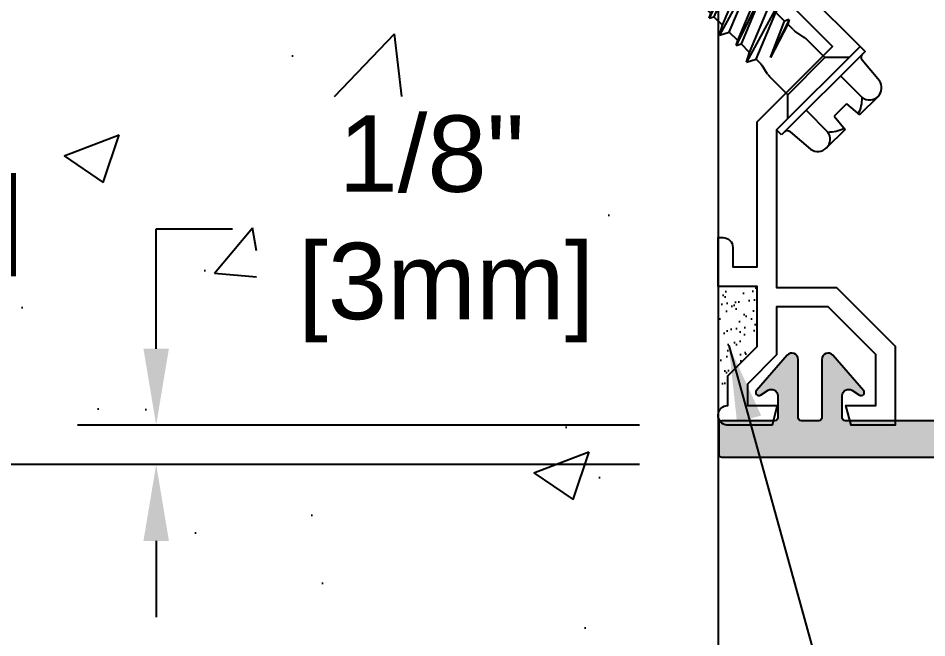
# Model space of a CAD drawing. Header units: inches. Extents: x -4.6 to 30.8, y 2.2 to 12.4.
# Drawn here: x -1.663 to 1.224, y 4.485 to 6.452 of the extents above; entities that cross this region are included whole.
import ezdxf

# ---------------------------------------------------------------- set-up
doc = ezdxf.new("R2010")
doc.units = ezdxf.units.IN
doc.header["$MEASUREMENT"] = 0
for name, color, linetype in [('Anchors', 4, 'Continuous'), ('Conditions', 1, 'Continuous'), ('Dimensions', 3, 'Continuous'), ('Fillers', 2, 'Continuous'), ('Metals', 7, 'Continuous'), ('Text', 2, 'Continuous')]:
    doc.layers.add(name, color=color, linetype=linetype)
doc.styles.add('Arial', font='arial.ttf')
doc.dimstyles.new('Arial', dxfattribs={"dimtxt": 0.2425, "dimasz": 0.2425, "dimexe": 0.25, "dimexo": 0.25, "dimgap": 0.09, "dimtad": 0, "dimtih": 1, "dimtoh": 1, "dimdec": 4, "dimzin": 0, "dimdsep": 46, "dimlunit": 4, "dimtxsty": 'Arial', "dimcen": 0.09, "dimadec": 0, "dimazin": 0, "dimtfac": 1, "dimtdec": 4, "dimtofl": 0, "dimtmove": 0, "dimatfit": 3, "dimfxl": 0, "dimfrac": 2, "dimtolj": 1, "dimtzin": 0, "dimarcsym": 0})

# ---------------------------------------------------------------- blocks, each defined once
blk = doc.blocks.new('Th316134')
for p, q in [((-0.09675000000000006, 1.8775), (-0.02718698985866662, 1.8775)), ((-0.02325000000000004, 1.8325), (-0.02718698985866662, 1.8775)), ((0.02324999999999995, 1.8325), (0.02718698985866654, 1.8775)), ((0.02718698985866654, 1.8775), (0.09674999999999986, 1.8775)), ((-0.1352182399754442, 1.779019497894089), (-0.1290000000000001, 1.850094306044536)), ((-0.06450000000000011, 1.76875), (-0.06450000000000011, 1.850094306044537)), ((0.06449999999999986, 1.76875), (0.06449999999999986, 1.850094306044537)), ((0.1352182399754441, 1.779019497894089), (0.1290000000000002, 1.850094306044535)), ((-0.02325000000000004, 1.8325), (0.02324999999999996, 1.8325)), ((-0.1567500000000001, 1.75), (-0.1567500000000001, 1.76875)), ((-0.1567500000000001, 1.76875), (0.1567499999999999, 1.76875)), ((0.1567499999999999, 1.76875), (0.1567499999999999, 1.75)), ((-0.1567500000000001, 1.75), (0.1567499999999999, 1.75)), ((-0.11475, 1.75), (-0.06975000000000005, 1.705)), ((0.11475, 1.75), (0.06974999999999998, 1.705)), ((-0.06975000000000005, 1.705), (-0.06975000000000006, 1.637904307957513)), ((-0.06975000000000005, 1.705), (0.06974999999999998, 1.705)), ((0.06974999999999998, 1.705), (0.06974999999999998, 1.637904307957513)), ((-0.06874468459070991, 1.628287464712881), (-0.06325531540929046, 1.602318743672321)), ((0.06874468459070984, 1.628287464712881), (0.06325531540929037, 1.602318743672321)), ((-0.07369462818235048, 1.566406250000001), (0.03209284409408961, 1.602854090290649)), ((-0.06225000000000031, 1.572569614601393), (0.03209284409408986, 1.602854090290649)), ((0.03209284409408986, 1.602854090290649), (-0.06225000000000031, 1.56024288539861)), ((-0.07369462818235048, 1.566406250000001), (-0.06225000000000031, 1.572569614601393)), ((-0.06225000000000032, 1.592701900427689), (-0.06225000000000031, 1.572569614601393)), ((0.06225000000000022, 1.579331156609157), (-0.06225000000000029, 1.528549906609157)), ((0.06225000000000023, 1.592701900427689), (0.06225000000000022, 1.579331156609157)), ((0.08624999999999997, 1.566406250000001), (0.06225000000000022, 1.579331156609157)), ((-0.08625000000000003, 1.515625000000002), (0.08624999999999997, 1.566406250000001)), ((-0.07369462818235048, 1.566406250000001), (-0.06225000000000031, 1.56024288539861)), ((-0.06225000000000031, 1.56024288539861), (-0.06225000000000031, 1.528549906609157)), ((0.06225000000000022, 1.553481343390846), (-0.06225000000000029, 1.502700093390846)), ((0.08624999999999997, 1.566406250000001), (0.06225000000000022, 1.553481343390846)), ((0.06225000000000024, 1.553481343390846), (0.06225000000000024, 1.521788364601393)), ((-0.08625000000000003, 1.515625000000002), (-0.06225000000000029, 1.528549906609157)), ((-0.06225000000000029, 1.471007114601393), (0.06225000000000024, 1.521788364601393)), ((0.07369462818235041, 1.515625000000001), (0.06225000000000024, 1.521788364601393)), ((-0.08625000000000003, 1.515625000000002), (-0.06225000000000029, 1.502700093390846)), ((-0.07369462818235047, 1.464843750000002), (0.07369462818235041, 1.515625000000001)), ((0.06225000000000024, 1.50946163539861), (-0.06225000000000029, 1.458680385398611)), ((-0.06225000000000029, 1.502700093390846), (-0.06225000000000029, 1.471007114601393)), ((0.07369462818235041, 1.515625000000001), (0.06225000000000024, 1.50946163539861)), ((0.06225000000000024, 1.50946163539861), (0.06225000000000024, 1.477768656609157)), ((0.06225000000000024, 1.477768656609157), (-0.06225000000000027, 1.426987406609157)), ((0.08625000000000001, 1.464843750000002), (0.06225000000000024, 1.477768656609157)), ((-0.08625000000000002, 1.414062500000002), (0.08625000000000001, 1.464843750000002)), ((-0.07369462818235047, 1.464843750000002), (-0.06225000000000029, 1.471007114601393)), ((-0.07369462818235047, 1.464843750000002), (-0.06225000000000029, 1.458680385398611)), ((-0.06225000000000029, 1.458680385398611), (-0.06225000000000029, 1.426987406609157)), ((0.06225000000000024, 1.451918843390846), (-0.06225000000000027, 1.401137593390846)), ((0.08625000000000001, 1.464843750000002), (0.06225000000000024, 1.451918843390846)), ((0.06225000000000026, 1.451918843390846), (0.06225000000000026, 1.420225864601393)), ((-0.08625000000000002, 1.414062500000002), (-0.06225000000000027, 1.426987406609157)), ((-0.08625000000000002, 1.414062500000002), (-0.06225000000000027, 1.401137593390846)), ((-0.07369462818235044, 1.363281250000002), (0.07369462818235042, 1.414062500000002)), ((-0.06225000000000027, 1.369444614601393), (0.06225000000000026, 1.420225864601393)), ((0.06225000000000026, 1.407899135398611), (-0.06225000000000027, 1.357117885398611)), ((-0.06225000000000027, 1.401137593390847), (-0.06225000000000027, 1.369444614601393)), ((0.07369462818235042, 1.414062500000002), (0.06225000000000026, 1.420225864601393)), ((0.07369462818235042, 1.414062500000002), (0.06225000000000026, 1.407899135398611)), ((0.06225000000000026, 1.407899135398611), (0.06225000000000026, 1.376206156609158)), ((0.06225000000000026, 1.376206156609158), (-0.06225000000000025, 1.325424906609158)), ((0.08625, 1.363281250000002), (0.06225000000000026, 1.376206156609158)), ((-0.08625000000000001, 1.312500000000002), (0.08625, 1.363281250000002)), ((-0.07369462818235044, 1.363281250000002), (-0.06225000000000027, 1.369444614601393)), ((-0.07369462818235044, 1.363281250000002), (-0.06225000000000027, 1.357117885398611)), ((-0.06225000000000027, 1.357117885398611), (-0.06225000000000027, 1.325424906609158)), ((0.08625, 1.363281250000002), (0.06225000000000026, 1.350356343390847)), ((0.06225000000000026, 1.350356343390847), (-0.06225000000000025, 1.299575093390847)), ((0.06225000000000028, 1.350356343390847), (0.06225000000000028, 1.318663364601394)), ((-0.08625000000000001, 1.312500000000002), (-0.06225000000000025, 1.325424906609158)), ((-0.08625000000000001, 1.312500000000002), (-0.06225000000000025, 1.299575093390847)), ((-0.07369462818235042, 1.261718750000003), (0.07369462818235045, 1.312500000000002)), ((-0.06225000000000025, 1.267882114601394), (0.06225000000000028, 1.318663364601394)), ((0.06225000000000028, 1.306336635398611), (-0.06225000000000025, 1.255555385398612)), ((0.07369462818235045, 1.312500000000002), (0.06225000000000028, 1.318663364601394)), ((0.07369462818235045, 1.312500000000002), (0.06225000000000028, 1.306336635398611)), ((0.06225000000000028, 1.306336635398611), (0.06225000000000028, 1.274643656609158)), ((-0.06225000000000025, 1.299575093390847), (-0.06225000000000025, 1.267882114601394)), ((-0.08624999999999998, 1.210937500000003), (0.08625000000000002, 1.261718750000003)), ((-0.07369462818235042, 1.261718750000003), (-0.06225000000000025, 1.267882114601394)), ((-0.07369462818235042, 1.261718750000003), (-0.06225000000000025, 1.255555385398612)), ((0.06225000000000028, 1.274643656609158), (-0.06225000000000023, 1.223862406609158)), ((-0.06225000000000025, 1.255555385398611), (-0.06225000000000025, 1.223862406609158)), ((0.08625000000000002, 1.261718750000003), (0.06225000000000028, 1.274643656609158)), ((0.08625000000000002, 1.261718750000003), (0.06225000000000028, 1.248793843390847)), ((0.06225000000000028, 1.248793843390847), (-0.06225000000000023, 1.198012593390847)), ((0.0622500000000003, 1.248793843390847), (0.0622500000000003, 1.217100864601394)), ((-0.08624999999999998, 1.210937500000003), (-0.06225000000000023, 1.223862406609158)), ((-0.08624999999999998, 1.210937500000003), (-0.06225000000000023, 1.198012593390847)), ((-0.07369462818235041, 1.160156250000003), (0.07369462818235048, 1.210937500000003)), ((-0.06225000000000023, 1.166319614601394), (0.0622500000000003, 1.217100864601394)), ((0.07369462818235048, 1.210937500000003), (0.0622500000000003, 1.217100864601394)), ((0.07369462818235048, 1.210937500000003), (0.0622500000000003, 1.204774135398612)), ((0.0622500000000003, 1.204774135398612), (-0.06225000000000023, 1.153992885398612)), ((-0.06225000000000023, 1.198012593390847), (-0.06225000000000023, 1.166319614601394)), ((0.0622500000000003, 1.204774135398612), (0.0622500000000003, 1.173081156609159)), ((-0.08624999999999995, 1.109375000000004), (0.08625000000000005, 1.160156250000003)), ((-0.07369462818235041, 1.160156250000003), (-0.06225000000000023, 1.166319614601394)), ((-0.07369462818235041, 1.160156250000003), (-0.06225000000000023, 1.153992885398612)), ((0.0622500000000003, 1.173081156609159), (-0.06225000000000021, 1.122299906609159)), ((0.08625000000000005, 1.160156250000003), (0.0622500000000003, 1.173081156609159)), ((0.08625000000000005, 1.160156250000003), (0.0622500000000003, 1.147231343390848)), ((-0.06225000000000023, 1.153992885398612), (-0.06225000000000023, 1.122299906609159)), ((0.0622500000000003, 1.147231343390848), (-0.06225000000000021, 1.096450093390848)), ((0.06225000000000032, 1.147231343390848), (0.06225000000000032, 1.115538364601395)), ((-0.08624999999999995, 1.109375000000004), (-0.06225000000000021, 1.122299906609159)), ((-0.06225000000000021, 1.064757114601395), (0.06225000000000032, 1.115538364601395)), ((0.0736946281823505, 1.109375000000004), (0.06225000000000032, 1.115538364601395)), ((-0.08624999999999995, 1.109375000000004), (-0.06225000000000021, 1.096450093390848)), ((-0.07369462818235038, 1.058593750000004), (0.0736946281823505, 1.109375000000004)), ((0.06225000000000032, 1.103211635398612), (-0.06225000000000021, 1.052430385398613)), ((-0.06225000000000021, 1.096450093390848), (-0.06225000000000021, 1.064757114601395)), ((0.0736946281823505, 1.109375000000004), (0.06225000000000032, 1.103211635398612)), ((0.06225000000000032, 1.103211635398612), (0.06225000000000032, 1.071518656609159)), ((-0.07369462818235038, 1.058593750000004), (-0.06225000000000021, 1.064757114601395)), ((0.06225000000000032, 1.071518656609159), (-0.06225000000000019, 1.020737406609159)), ((0.08625000000000003, 1.058593750000004), (0.06225000000000032, 1.071518656609159)), ((-0.08624999999999994, 1.007812500000004), (0.08625000000000003, 1.058593750000004)), ((-0.07369462818235038, 1.058593750000004), (-0.06225000000000021, 1.052430385398613)), ((-0.06225000000000021, 1.052430385398612), (-0.06225000000000021, 1.020737406609159)), ((0.06225000000000032, 1.045668843390848), (-0.06225000000000019, 0.9948875933908483)), ((0.08625000000000003, 1.058593750000004), (0.06225000000000032, 1.045668843390848)), ((0.06225000000000034, 1.045668843390848), (0.06225000000000034, 1.013975864601395)), ((-0.08624999999999994, 1.007812500000004), (-0.06225000000000019, 1.020737406609159)), ((-0.06225000000000019, 0.9631946146013953), (0.06225000000000034, 1.013975864601395)), ((0.07369462818235051, 1.007812500000004), (0.06225000000000034, 1.013975864601395)), ((-0.08624999999999994, 1.007812500000004), (-0.06225000000000019, 0.9948875933908483)), ((-0.07369462818235036, 0.9570312500000041), (0.07369462818235051, 1.007812500000004)), ((0.06225000000000034, 1.001649135398613), (-0.06225000000000019, 0.950867885398613)), ((-0.06225000000000019, 0.9948875933908483), (-0.06225000000000019, 0.9631946146013953)), ((0.07369462818235051, 1.007812500000004), (0.06225000000000034, 1.001649135398613)), ((0.06225000000000034, 1.001649135398613), (0.06225000000000034, 0.9699561566091597)), ((0.06225000000000034, 0.9699561566091597), (-0.06225000000000017, 0.9191749066091599)), ((0.08625000000000008, 0.9570312500000041), (0.06225000000000034, 0.9699561566091597)), ((-0.08624999999999992, 0.9062500000000043), (0.08625000000000008, 0.9570312500000041)), ((-0.07369462818235036, 0.9570312500000041), (-0.06225000000000019, 0.9631946146013953)), ((-0.07369462818235036, 0.9570312500000041), (-0.06225000000000019, 0.950867885398613)), ((-0.06225000000000019, 0.9508678853986129), (-0.06225000000000019, 0.9191749066091599)), ((0.06225000000000034, 0.9441063433908485), (-0.06225000000000017, 0.8933250933908488)), ((0.08625000000000008, 0.9570312500000041), (0.06225000000000034, 0.9441063433908485)), ((0.06225000000000036, 0.9441063433908485), (0.06225000000000036, 0.9124133646013955)), ((-0.08624999999999992, 0.9062500000000043), (-0.06225000000000017, 0.9191749066091599)), ((-0.08624999999999992, 0.9062500000000043), (-0.06225000000000017, 0.8933250933908488)), ((-0.07369462818235034, 0.8554687500000046), (0.07369462818235054, 0.9062500000000043)), ((-0.06225000000000017, 0.8616321146013958), (0.06225000000000036, 0.9124133646013955)), ((0.06225000000000036, 0.9000866353986132), (-0.06225000000000017, 0.8493053853986134)), ((-0.06225000000000017, 0.8933250933908488), (-0.06225000000000017, 0.8616321146013958)), ((0.07369462818235054, 0.9062500000000043), (0.06225000000000036, 0.9124133646013955)), ((0.07369462818235054, 0.9062500000000043), (0.06225000000000036, 0.9000866353986132)), ((0.06225000000000036, 0.9000866353986131), (0.06225000000000036, 0.8683936566091601)), ((-0.0862499999999999, 0.8046875000000048), (0.0862500000000001, 0.8554687500000046)), ((-0.07369462818235034, 0.8554687500000046), (-0.06225000000000017, 0.8616321146013958)), ((-0.07369462818235034, 0.8554687500000046), (-0.06225000000000017, 0.8493053853986134)), ((0.06225000000000036, 0.8683936566091601), (-0.06225000000000015, 0.8176124066091603)), ((-0.06225000000000017, 0.8493053853986133), (-0.06225000000000017, 0.8176124066091603)), ((0.0862500000000001, 0.8554687500000046), (0.06225000000000036, 0.8683936566091601)), ((0.0862500000000001, 0.8554687500000046), (0.06225000000000036, 0.842543843390849)), ((0.06225000000000036, 0.842543843390849), (-0.06225000000000015, 0.7917625933908492)), ((0.06225000000000038, 0.8425438433908492), (0.06225000000000038, 0.8108508646013961)), ((-0.0862499999999999, 0.8046875000000048), (-0.06225000000000015, 0.8176124066091603)), ((-0.0862499999999999, 0.8046875000000048), (-0.06225000000000015, 0.7917625933908492)), ((-0.07369462818235033, 0.7539062500000051), (0.07369462818235056, 0.8046875000000049)), ((-0.06225000000000015, 0.7600696146013963), (0.06225000000000038, 0.8108508646013961)), ((0.06225000000000038, 0.7985241353986139), (-0.06225000000000015, 0.7477428853986141)), ((0.07369462818235056, 0.8046875000000049), (0.06225000000000038, 0.8108508646013961)), ((0.07369462818235056, 0.8046875000000049), (0.06225000000000038, 0.7985241353986139)), ((0.06225000000000038, 0.7985241353986137), (0.06225000000000038, 0.7668311566091606)), ((-0.06225000000000015, 0.7917625933908494), (-0.06225000000000015, 0.7600696146013963)), ((-0.08624999999999987, 0.7031250000000053), (0.08625000000000013, 0.7539062500000051)), ((-0.07369462818235033, 0.7539062500000051), (-0.06225000000000015, 0.7600696146013963)), ((-0.07369462818235033, 0.7539062500000051), (-0.06225000000000015, 0.7477428853986141)), ((0.06225000000000038, 0.7668311566091606), (-0.06225000000000012, 0.7160499066091608)), ((0.08625000000000013, 0.7539062500000051), (0.06225000000000038, 0.7668311566091606)), ((0.08625000000000013, 0.7539062500000051), (0.06225000000000038, 0.7409813433908496)), ((0.06225000000000028, 0.748793843390847), (0.06225000000000028, 0.7171008646013939)), ((-0.06225000000000015, 0.7477428853986139), (-0.06225000000000015, 0.7160499066091608)), ((0.06225000000000038, 0.7409813433908496), (-0.06225000000000012, 0.6902000933908499)), ((-0.08624999999999987, 0.7031250000000053), (-0.06225000000000012, 0.7160499066091608)), ((-0.08624999999999987, 0.7031250000000053), (-0.06225000000000012, 0.6902000933908499)), ((-0.07369462818235042, 0.6601562500000029), (0.07369462818235045, 0.7109375000000027)), ((-0.06225000000000025, 0.6663196146013941), (0.06225000000000028, 0.7171008646013939)), ((0.06225000000000028, 0.7047741353986117), (-0.06225000000000025, 0.6539928853986119)), ((0.07369462818235045, 0.7109375000000027), (0.06225000000000028, 0.7171008646013939)), ((0.07369462818235045, 0.7109375000000027), (0.06225000000000028, 0.7047741353986117)), ((0.06225000000000028, 0.7047741353986114), (0.06225000000000028, 0.6730811566091583)), ((-0.06225000000000025, 0.6980125933908472), (-0.06225000000000025, 0.6663196146013941)), ((-0.08624999999999998, 0.6093750000000031), (0.08625000000000002, 0.6601562500000029)), ((-0.07369462818235042, 0.6601562500000029), (-0.06225000000000025, 0.6663196146013941)), ((-0.07369462818235042, 0.6601562500000029), (-0.06225000000000025, 0.6539928853986119)), ((0.06225000000000028, 0.6730811566091583), (-0.06225000000000023, 0.6222999066091586)), ((-0.06225000000000025, 0.6539928853986117), (-0.06225000000000025, 0.6222999066091586)), ((0.08625000000000002, 0.6601562500000029), (0.06225000000000028, 0.6730811566091583)), ((0.08625000000000002, 0.6601562500000029), (0.06225000000000028, 0.6472313433908474)), ((0.06225000000000028, 0.6472313433908474), (-0.06225000000000023, 0.5964500933908476)), ((0.06225000000000028, 0.6472313433908472), (0.06225000000000028, 0.6155383646013941)), ((-0.08624999999999998, 0.6093750000000031), (-0.06225000000000023, 0.6222999066091586)), ((-0.08624999999999998, 0.6093750000000031), (-0.06225000000000023, 0.5964500933908476)), ((-0.07369462818235042, 0.5585937500000031), (0.07369462818235045, 0.6093750000000029)), ((-0.06225000000000025, 0.5647571146013943), (0.06225000000000028, 0.6155383646013941)), ((0.07369462818235045, 0.6093750000000029), (0.06225000000000028, 0.6155383646013941)), ((0.07369462818235045, 0.6093750000000029), (0.06225000000000028, 0.6032116353986119)), ((0.06225000000000028, 0.6032116353986119), (-0.06225000000000025, 0.5524303853986121)), ((-0.06225000000000025, 0.5964500933908474), (-0.06225000000000025, 0.5647571146013943)), ((0.06225000000000028, 0.6032116353986117), (0.06225000000000028, 0.5715186566091586)), ((-0.08624999999999998, 0.5078125000000033), (0.08625000000000002, 0.5585937500000031)), ((-0.07369462818235042, 0.5585937500000031), (-0.06225000000000025, 0.5647571146013943)), ((-0.07369462818235042, 0.5585937500000031), (-0.06225000000000025, 0.5524303853986121)), ((0.06225000000000028, 0.5715186566091586), (-0.06225000000000023, 0.5207374066091588)), ((0.08625000000000002, 0.5585937500000031), (0.06225000000000028, 0.5715186566091586)), ((0.08625000000000002, 0.5585937500000031), (0.06225000000000028, 0.5456688433908476)), ((-0.06225000000000025, 0.5524303853986119), (-0.06225000000000025, 0.5207374066091588)), ((0.06225000000000028, 0.5456688433908476), (-0.06225000000000023, 0.4948875933908479)), ((0.06225000000000028, 0.5456688433908476), (0.06225000000000028, 0.5139758646013945)), ((-0.08624999999999998, 0.5078125000000033), (-0.06225000000000023, 0.5207374066091588)), ((-0.08624999999999998, 0.5078125000000033), (-0.06225000000000023, 0.4948875933908479)), ((-0.07369462818235042, 0.4570312500000036), (0.07369462818235045, 0.5078125000000033)), ((-0.06225000000000025, 0.4631946146013948), (0.06225000000000028, 0.5139758646013945)), ((0.07369462818235045, 0.5078125000000033), (0.06225000000000028, 0.5139758646013945)), ((0.07369462818235045, 0.5078125000000033), (0.06225000000000028, 0.5016491353986123)), ((0.06225000000000028, 0.5016491353986123), (-0.06225000000000025, 0.4508678853986126)), ((-0.06225000000000025, 0.4948875933908479), (-0.06225000000000025, 0.4631946146013948)), ((0.06225000000000028, 0.5016491353986121), (0.06225000000000028, 0.469956156609159)), ((-0.07369462818235042, 0.4570312500000036), (-0.06225000000000025, 0.4631946146013948)), ((0.06225000000000028, 0.469956156609159), (-0.06225000000000023, 0.4191749066091592)), ((0.08625000000000002, 0.4570312500000036), (0.06225000000000028, 0.469956156609159)), ((-0.08624999999999998, 0.4062500000000038), (0.08625000000000002, 0.4570312500000036)), ((-0.07369462818235042, 0.4570312500000036), (-0.06225000000000025, 0.4508678853986126)), ((-0.06225000000000025, 0.4508678853986123), (-0.06225000000000025, 0.4191749066091592)), ((0.06225000000000028, 0.4441063433908481), (-0.06225000000000023, 0.3933250933908483)), ((0.08625000000000002, 0.4570312500000036), (0.06225000000000028, 0.4441063433908481)), ((0.06225000000000028, 0.4441063433908479), (0.06225000000000028, 0.4124133646013948)), ((-0.08624999999999998, 0.4062500000000038), (-0.06225000000000023, 0.4191749066091592)), ((-0.06225000000000025, 0.361632114601395), (0.06225000000000028, 0.4124133646013948)), ((0.07369462818235045, 0.4062500000000036), (0.06225000000000028, 0.4124133646013948)), ((-0.08624999999999998, 0.4062500000000038), (-0.06225000000000023, 0.3933250933908483)), ((-0.07369462818235042, 0.3554687500000038), (0.07369462818235045, 0.4062500000000036)), ((0.06225000000000028, 0.4000866353986126), (-0.06225000000000025, 0.3493053853986128)), ((-0.06225000000000025, 0.3933250933908481), (-0.06225000000000025, 0.361632114601395)), ((0.07369462818235045, 0.4062500000000036), (0.06225000000000028, 0.4000866353986126)), ((0.06225000000000028, 0.4000866353986123), (0.06225000000000028, 0.3683936566091592)), ((0.06225000000000028, 0.3683936566091592), (-0.06225000000000023, 0.3176124066091595)), ((0.08625000000000002, 0.3554687500000038), (0.06225000000000028, 0.3683936566091592)), ((-0.08624999999999998, 0.304687500000004), (0.08625000000000002, 0.3554687500000038)), ((-0.07369462818235042, 0.3554687500000038), (-0.06225000000000025, 0.361632114601395)), ((-0.07369462818235042, 0.3554687500000038), (-0.06225000000000025, 0.3493053853986128)), ((-0.06225000000000025, 0.3493053853986126), (-0.06225000000000025, 0.3176124066091595)), ((0.06225000000000028, 0.3425438433908483), (-0.06225000000000023, 0.2917625933908485)), ((0.08625000000000002, 0.3554687500000038), (0.06225000000000028, 0.3425438433908483)), ((0.06225000000000028, 0.3425438433908483), (0.06225000000000028, 0.3108508646013952)), ((-0.08624999999999998, 0.304687500000004), (-0.06225000000000023, 0.3176124066091595)), ((-0.08624999999999998, 0.304687500000004), (-0.06225000000000023, 0.2917625933908485)), ((-0.07369462818235042, 0.2539062500000042), (0.07369462818235045, 0.304687500000004)), ((-0.06225000000000025, 0.2600696146013954), (0.06225000000000028, 0.3108508646013952)), ((0.06225000000000028, 0.298524135398613), (-0.06225000000000025, 0.2477428853986132)), ((-0.06225000000000025, 0.2917625933908485), (-0.06225000000000025, 0.2600696146013954)), ((0.07369462818235045, 0.304687500000004), (0.06225000000000028, 0.3108508646013952)), ((0.07369462818235045, 0.304687500000004), (0.06225000000000028, 0.298524135398613)), ((0.06225000000000028, 0.2985241353986128), (0.06225000000000028, 0.2668311566091597)), ((0.06225000000000028, 0.2668311566091597), (-0.06225000000000023, 0.2160499066091599)), ((0.08625000000000002, 0.2539062500000042), (0.06225000000000028, 0.2668311566091597)), ((-0.08624999999999998, 0.2031250000000044), (0.08625000000000002, 0.2539062500000042)), ((-0.07369462818235042, 0.2539062500000042), (-0.06225000000000025, 0.2600696146013954)), ((-0.07369462818235042, 0.2539062500000042), (-0.06225000000000025, 0.2477428853986132)), ((-0.06225000000000025, 0.247742885398613), (-0.06225000000000025, 0.2160499066091599)), ((0.08625000000000002, 0.2539062500000042), (0.06225000000000028, 0.2409813433908488)), ((0.06225000000000028, 0.2409813433908488), (-0.06225000000000023, 0.190200093390849)), ((0.06225000000000028, 0.2409813433908488), (0.06225000000000028, 0.2092883646013952)), ((-0.08624999999999998, 0.2031250000000044), (-0.06225000000000023, 0.2160499066091599)), ((-0.08624999999999998, 0.2031250000000044), (-0.06225000000000023, 0.190200093390849)), ((-0.03351982138555479, 0.1661855113194433), (0.06225000000000028, 0.2092883646013952)), ((-0.03351982138555845, 0.1661855113194415), (0.07369462818235042, 0.2031250000000044)), ((0.06225000000000028, 0.1969616353986132), (-0.03351982138555479, 0.1661855113194433)), ((0.07369462818235042, 0.2031250000000044), (0.06225000000000028, 0.2092883646013952)), ((0.07369462818235042, 0.2031250000000044), (0.06225000000000028, 0.1969616353986132)), ((0.06225000000000028, 0.1969616353986132), (0.06225000000000028, 0.1643390231548416)), ((-0.06225000000000028, 0.1902000933908488), (-0.06225000000000028, 0.1643390231548416)), ((-0.05963520139096892, 0.1489656988925319), (-0.009640266375601312, 0.00624849900513702)), ((0.05963520139096892, 0.1489656988925319), (0.009640266375601305, 0.00624849900513702))]:
    blk.add_line(p, q)
for centre, radius, start, end in [((-0.09675000000000006, 1.844821853551834), 0.03267814644816635, 9.284968036610051, 170.7150319633903), ((-2.588475848218552e-16, 1.787895955140529), 0.08960404485947071, 107.4215238060672, 136.0407418413802), ((-2.588475848218552e-16, 1.787895955140529), 0.08960404485947071, 43.95925815861951, 72.57847619393247), ((0.09674999999999986, 1.844821853551834), 0.03267814644816635, 9.284968036610051, 170.7150319633903), ((-0.1464254303289763, 1.78), 0.01125, 270, 355), ((0.1464254303289762, 1.78), 0.01125, 185.0000000000001, 270.0000000000001), ((-0.02325000000000006, 1.637904307957513), 0.0465, 180, 191.9356997670106), ((0.02324999999999998, 1.637904307957513), 0.0465, 348.0643002329893, 0), ((-0.1087500000000003, 1.592701900427689), 0.0465, 0, 11.93569976701059), ((0.1087500000000002, 1.592701900427689), 0.0465, 168.0643002329894, 180), ((-0.01575000000000026, 0.1643390231548416), 0.0465, 180, 199.3057509941771), ((0.01575000000000027, 0.1643390231548416), 0.0465, 340.6942490058228, 0), ((1.939926048639163e-18, 0.01056081432526756), 0.01056081432526762, 204.1000781238897, 335.8999218761103)]:
    blk.add_arc(centre, radius, start, end)
blk = doc.blocks.new('A$CB0F2')
blk.add_lwpolyline([(0.0290266023966832, 0.002284083816766619, -0.958439057954377), (0.03165451123817498, 0.06417249742318504), (0.03165451123817498, 0.1581724974231791), (0.1246545112381749, 0.2511724974231827), (0.1246545112381732, 0.4421724974231852), (0.0006545112381761697, 0.4421724974231852), (0.0006545112381743934, 0.5971724974231862), (0.01665451123817741, 0.5971724974231805, -0.4142135623730836), (0.04765451123817677, 0.5661724974231803), (0.04765451123817677, 0.5041724974231827), (0.1246545112381749, 0.5041724974231827), (0.1246545112381732, 0.9648537382903073), (0.3641383133159959, 1.204337540368135), (0.1246545112381732, 1.443821342445956), (0.1246545112381732, 1.471172497423181), (0.04765451123817854, 1.471172497423181), (0.04765451123817976, 1.409172497423183, -0.4142135623730893), (0.01665451123817974, 1.378172497423178), (0.0006545112381761697, 1.378172497423178), (0.0006545112381743934, 1.87717249742318), (0.3969959238851253, 1.87717249742318), (0.563654511238175, 1.710513910070132), (0.563654511238175, 1.64709847101848), (0.5069738831156823, 1.590417842895987), (0.4631332626821134, 1.634258463329557), (0.5076809898968708, 1.678806190544306), (0.4638403694633055, 1.722646810977869), (0.3754520218149811, 1.721939704196684), (0.3535317115981975, 1.74386001441347), (0.3980794388129532, 1.788407741628225), (0.3713146830179941, 1.815172497423183), (0.06265451123817378, 1.815172497423176), (0.06265451123817378, 1.593502583313088), (0.1329143958679957, 1.523242698683268), (0.1767550163015592, 1.567083319116831), (0.1986753265183427, 1.545163008900046), (0.1986753265183463, 1.457481768032919), (0.2425159469519134, 1.413641147599348), (0.2863565673854751, 1.457481768032919), (0.3301971878190422, 1.413641147599348), (0.2863565673854787, 1.369800527165785), (0.45181955418313, 1.204337540368135), (0.1866545112381743, 0.9391724974231779), (0.1866545112381743, 0.4391724974231708), (0.3766545112381792, 0.4391724974231708), (0.563654511238175, 0.2521724974231874), (0.563654511238175, 0.002172497423187425), (0.4232673611689055, 0.002172497423187425), (0.406654511238175, 0.06417249742318504), (0.5016545112381756, 0.06417249742318504), (0.5016545112381774, 0.2264912565560438), (0.3509732703710426, 0.3771724974231874), (0.1866545112381743, 0.3771724974231732), (0.1866545112381743, 0.2254912565560532), (0.09365451123817259, 0.1324912565560497), (0.09365451123817259, 0.06417249742318504), (0.1886545112381732, 0.06417249742318504), (0.172041661307448, 0.002172497423187425), (0.0290171089058866, 0.002172497423187425)], format="xyb")
blk = doc.blocks.new('ral1')
blk.add_blockref('A$CB0F2', (-0.0290171089058866, -0.002172497423187369))
blk = doc.blocks.new('*D3')
at = {"layer": 'Defpoints', "color": 0}
for p in [(0.5607196948381059, 7.035724967967147), (-2.210670240347916, 5.035724967967153), (0.5607196948381059, 5.035724967967152)]:
    blk.add_point(p, dxfattribs=at)
at = {"layer": 'Dimensions', "color": 0, "lineweight": -2}
for p, q in [((0.3107196948381059, 7.035724967967147), (-2.460670240347916, 7.035724967967147)), ((-2.210670240347916, 6.793224967967148), (-2.210670240347916, 6.492879640545595)), ((-2.210670240347916, 5.278224967967152), (-2.210670240347916, 5.578570295388706)), ((0.3107196948381059, 5.035724967967152), (-2.460670240347916, 5.035724967967153))]:
    blk.add_line(p, q, dxfattribs=at)
at = {"layer": 'Dimensions', "color": 0}
for points in [[(-2.251086907014583, 6.793224967967148), (-2.170253573681249, 6.793224967967148), (-2.210670240347916, 7.035724967967147)], [(-2.251086907014583, 5.278224967967152), (-2.170253573681249, 5.278224967967152), (-2.210670240347916, 5.035724967967153)]]:
    blk.add_solid(points, dxfattribs=at)
at = {"layer": 'Dimensions', "color": 0, "char_height": 0.2425, "attachment_point": 5, "style": 'Arial'}
for s, insert in [('\\A1;2"', (-2.210670240347917, 6.247471216261829)), ('\\A1;[51mm]', (-2.210670240347917, 5.790316543683384))]:
    blk.add_mtext(s, dxfattribs=dict(at, insert=insert))
blk = doc.blocks.new('*D4')
at = {"layer": 'Defpoints', "color": 0}
for p in [(0.5607196948381059, 5.160724967967155), (-1.224381697185782, 5.035724967967155), (0.5607196948381055, 5.035724967967155)]:
    blk.add_point(p, dxfattribs=at)
at = {"layer": 'Dimensions', "color": 0, "lineweight": -2}
for p, q in [((-1.224381697185782, 5.403224967967155), (-1.224381697185782, 5.783732814603503)), ((-1.224381697185782, 5.783732814603503), (-0.9818816971857818, 5.783732814603503)), ((0.310719694838106, 5.160724967967155), (-1.474381697185782, 5.160724967967155)), ((0.3107196948381055, 5.035724967967155), (-1.474381697185782, 5.035724967967155)), ((-1.224381697185782, 4.793224967967156), (-1.224381697185782, 4.550724967967155))]:
    blk.add_line(p, q, dxfattribs=at)
at = {"layer": 'Dimensions', "color": 0}
for points in [[(-1.264798363852449, 5.403224967967155), (-1.183965030519115, 5.403224967967155), (-1.224381697185782, 5.160724967967155)], [(-1.264798363852449, 4.793224967967156), (-1.183965030519115, 4.793224967967156), (-1.224381697185782, 5.035724967967155)]]:
    blk.add_solid(points, dxfattribs=at)
at = {"layer": 'Dimensions', "color": 0, "insert": (-0.3497304352485386, 5.783732814603503), "char_height": 0.2425, "attachment_point": 5, "style": 'Arial'}
blk.add_mtext('\\A1;1/8"\\P [3mm]', dxfattribs=at)
blk = doc.blocks.new('SANW600C')
blk.add_hatch(color=256).paths.add_polyline_path([(0.6243890306872779, -0.006558183219088853, 0.3146664047090197), (0.6150000000000007, -4.440892098500626e-16), (-0.6150000000000007, 0, 0.4142135623731081), (-0.6250000000000004, -0.01000000000000023), (-0.6250000000000004, -0.1050000000000004, 0.4142135623730951), (-0.6150000000000007, -0.1150000000000002), (-0.4475000000000002, -0.1150000000000002, -0.4142135623730951), (-0.4375000000000004, -0.125), (-0.4375000000000004, -0.1950000000000003, -0.5928710630293478), (-0.4682900857355929, -0.2118396570576286), (-0.4921049571322036, -0.1965801714711857, 0.8676676771834219), (-0.5050312059000137, -0.2115788249476331), (-0.4075624118000269, -0.3231576498952662, 0.6928293969784093), (-0.3725000000000001, -0.3100000000000001), (-0.3725000000000001, -0.125, -0.4142135623730951), (-0.3625000000000003, -0.1150000000000002), (-0.3075000000000006, -0.1150000000000002, -0.4142135623730951), (-0.2975000000000008, -0.125), (-0.2975000000000008, -0.3100000000000001, 0.6928293969784161), (-0.2624375881999739, -0.3231576498952657), (-0.1649687940999871, -0.2115788249476331, 0.8676676771834219), (-0.1778950428677972, -0.1965801714711857), (-0.2017099142644079, -0.2118396570576291, -0.5928710630293432), (-0.2325000000000004, -0.1950000000000003), (-0.2325000000000004, -0.125, -0.4142135623730951), (-0.2225000000000006, -0.1150000000000002), (0.4473613986357399, -0.1150000000000002, -0.3146664047090233), (0.5647242822267091, -0.1969772902386087), (1.015274232818059, -1.426045419522785, 0.8381197323662387), (1.500000000000001, -1.340000000000003), (1.5, -0.2400000000000002, -0.4142135623730951), (1.625, -0.1150000000000002), (2.2625, -0.1150000000000002, -0.414213562373108), (2.2725, -0.1250000000000004), (2.2725, -0.1950000000000003, -0.5928710630293369), (2.241709914264407, -0.2118396570576295), (2.217895042867796, -0.1965801714711857, 0.8676676771834219), (2.204968794099986, -0.2115788249476331), (2.302437588199973, -0.3231576498952662, 0.6928293969784068), (2.3375, -0.3100000000000005), (2.3375, -0.1250000000000004, -0.4142135623730951), (2.3475, -0.1150000000000007), (2.402499999999999, -0.1150000000000007, -0.4142135623730951), (2.412499999999999, -0.1250000000000004), (2.412499999999999, -0.3100000000000005, 0.6928293969784014), (2.447562411800027, -0.3231576498952666), (2.545031205900013, -0.2115788249476331, 0.8676676771834114), (2.532104957132203, -0.1965801714711852), (2.508290085735592, -0.2118396570576291, -0.5928710630293369), (2.4775, -0.1950000000000003), (2.4775, -0.1250000000000004, -0.4142135623731081), (2.487499999999999, -0.1150000000000002), (3.125, -0.1150000000000002, -0.4142135623730951), (3.25, -0.2400000000000002), (3.25, -1.340000000000003, 0.8381197323662386), (3.73472576718194, -1.426045419522785), (4.185275717773291, -0.1969772902386091, -0.3146664047090238), (4.30263860136426, -0.1150000000000002), (4.9725, -0.1150000000000002, -0.4142135623730951), (4.9825, -0.125), (4.9825, -0.1950000000000003, -0.5928710630293432), (4.951709914264407, -0.2118396570576291), (4.927895042867796, -0.1965801714711857, 0.8676676771834166), (4.914968794099987, -0.2115788249476331), (5.012437588199973, -0.3231576498952657, 0.6928293969784037), (5.047499999999999, -0.3100000000000001), (5.047499999999999, -0.125, -0.4142135623730951), (5.057499999999999, -0.1150000000000002), (5.112499999999999, -0.1150000000000002, -0.4142135623730951), (5.122499999999999, -0.125), (5.122499999999999, -0.3100000000000001, 0.6928293969784113), (5.157562411800026, -0.3231576498952662), (5.255031205900013, -0.2115788249476331, 0.8676676771834163), (5.242104957132202, -0.1965801714711857), (5.218290085735592, -0.2118396570576291, -0.5928710630293397), (5.1875, -0.1950000000000003), (5.1875, -0.125, -0.4142135623730951), (5.1975, -0.1150000000000002), (5.364999999999999, -0.1150000000000002, 0.4142135623730981), (5.375, -0.1050000000000004), (5.375, -0.01000000000000023, 0.4142135623730918), (5.365, 0), (4.134999999999998, 0, 0.3146664047090253), (4.125610969312722, -0.006558183219088853), (3.617362883590971, -1.393022709761394, -0.8381197323662364), (3.375, -1.350000000000001), (3.374999999999999, -0.01000000000000023, 0.4142135623730951), (3.364999999999999, -4.440892098500626e-16), (1.384999999999999, 0, 0.4142135623731081), (1.375, -0.01000000000000023), (1.375, -1.349999999999997, -0.8381197323662392), (1.132637116409029, -1.393022709761393)])
blk.add_lwpolyline([(0.4473613986357399, -0.1150000000000002), (-0.2225000000000006, -0.1150000000000002, 0.414213562373095), (-0.2325000000000004, -0.125), (-0.2325000000000004, -0.1950000000000003, 0.5928710630293432), (-0.2017099142644079, -0.2118396570576291), (-0.1778950428677972, -0.1965801714711857, -0.8676676771834236), (-0.1649687940999871, -0.2115788249476331), (-0.2624375881999739, -0.3231576498952657, -0.6928293969784161), (-0.2975000000000008, -0.3100000000000001), (-0.2975000000000008, -0.125, 0.414213562373095), (-0.3075000000000006, -0.1150000000000002), (-0.3625000000000003, -0.1150000000000002, 0.414213562373095), (-0.3725000000000001, -0.125), (-0.3725000000000001, -0.3100000000000001, -0.6928293969784098), (-0.4075624118000269, -0.3231576498952662), (-0.5050312059000137, -0.2115788249476331, -0.8676676771834234), (-0.4921049571322036, -0.1965801714711857), (-0.4682900857355929, -0.2118396570576286, 0.5928710630293473), (-0.4375000000000004, -0.1950000000000003), (-0.4375000000000004, -0.125, 0.414213562373095), (-0.4475000000000002, -0.1150000000000002), (-0.6150000000000007, -0.1150000000000002, -0.414213562373095), (-0.6250000000000004, -0.1050000000000004), (-0.6250000000000004, -0.01000000000000023, -0.4142135623731082), (-0.6150000000000007, 0), (0.6150000000000007, -4.440892098500626e-16, -0.3146664047090198)], format="xyb")

msp = doc.modelspace()

# ---------------------------------------------------------------- hatches: boundary and pattern name
at = {"layer": 'Conditions'}
h = msp.add_hatch(dxfattribs=at)
h.set_pattern_fill('AR-CONC', color=256, scale=0.25, style=0)
h.set_pattern_definition([(50, (0, 0), (1.793150456501884, -0.1568803374564878), [0.1875, -2.0625]), (355, (0, 0), (-0.3468783340325, 1.88048033425003), [0.15, -1.65]), (100.4514, (0.1494292, -0.01307335), (1.446273454285054, 1.723598855152384), [0.159350475, -1.75285528]), (46.18420000000001, (0, 0.5), (2.668102621564111, -0.4137975358225452), [0.28125, -3.09375]), (96.6356, (0.2223418625, 0.4655167325), (2.336656763871758, 2.435294677251104), [0.23902572, -2.6292825]), (351.1842, (0, 0.5), (2.336654862834068, 2.435296502313312), [0.225, -2.475]), (21, (0.25, 0.375), (1.492267630296154, -1.006547226663347), [0.1875, -2.0625]), (326.0000000000001, (0.25, 0.375), (0.6082883298039543, 1.812875112617133), [0.15, -1.65]), (71.4514, (0.3743555825, 0.291120985), (2.100556571453725, 0.806326241774881), [0.159350475, -1.75285528]), (37.50000000000001, (0, 0), (0.03039963829322667, 0.8322346345782787), [0, -1.63, 0, -1.675, 0, -1.65625]), (7.499999999999999, (0, 0), (0.6576738436053715, 0.9860292797059006), [0, -0.955, 0, -1.5925, 0, -0.63125]), (327.5, (-0.5575, 0), (1.334556090431023, -0.0563871793359495), [0, -0.625, 0, -1.95, 0, -2.5875]), (317.5, (-0.8075, 0), (1.457965423355966, 0.2502624558307941), [0, -0.8125, 0, -1.295, 0, -1.8375])])
h.paths.add_polyline_path([(-2.813529210334274, 6.006349967967149), (-1.60781127036156, 6.006349967967149), (-1.60781127036156, 5.574283119399619), (-2.813529210334274, 5.574283119399619)])
h.paths.add_polyline_path([(-2.412726004331546, 6.429842464556509), (-2.008614476364288, 6.429842464556509), (-2.008614476364288, 6.06509996796715), (-2.412726004331546, 6.06509996796715)], flags=16)
h.paths.add_polyline_path([(-0.9054458172403529, 6.203917273448432), (0.2059849467432756, 6.203917273448432), (0.2059849467432756, 5.363548355758573), (-0.9054458172403529, 5.363548355758573)], flags=16)
h.paths.add_polyline_path([(-2.800786470127527, 3.606826830267369), (-2.744436925280318, 3.607333809143896), (-2.789273634996903, 3.595340188190068), (-2.790028698792767, 3.558501797399156)], flags=16)
edge = h.paths.add_edge_path()
edge.add_line((-1.70207356753721, 3.245207786384871), (-1.05760900999276, 3.245207786384872))
edge.add_line((-1.05760900999276, 3.245207786384872), (-1.05760900999276, 2.227406248222859))
edge.add_line((-1.05760900999276, 2.227406248222859), (0.5607196948381059, 2.227406248222859))
edge.add_line((0.5607196948381059, 2.227406248222859), (0.5607196948381059, 6.443585233091852))
edge.add_line((0.5607196948381059, 6.443585233091852), (0.5477197707015529, 6.456585157228408))
edge.add_line((0.5477197707015529, 6.456585157228408), (0.5328265516818546, 6.452118150899064))
edge.add_line((0.5328265516818546, 6.452118150899064), (0.5372935580111958, 6.467011369918762))
edge.add_line((0.5372935580111958, 6.467011369918762), (0.5104869548795882, 6.493817973050371))
edge.add_line((0.5104869548795882, 6.493817973050371), (0.4792550746666536, 6.484450420850681))
edge.add_line((0.4792550746666536, 6.484450420850681), (0.4886226268663424, 6.515682301063617))
edge.add_line((0.4886226268663424, 6.515682301063617), (0.4618160237347361, 6.542488904195221))
edge.add_line((0.4618160237347361, 6.542488904195221), (0.4469228047150371, 6.538021897865881))
edge.add_line((0.4469228047150371, 6.538021897865881), (0.451389811044379, 6.552915116885579))
edge.add_line((0.451389811044379, 6.552915116885579), (0.4245832079127707, 6.579721720017186))
edge.add_line((0.4245832079127707, 6.579721720017186), (0.3933513276998364, 6.570354167817496))
edge.add_line((0.3933513276998364, 6.570354167817496), (0.4027188798995254, 6.601586048030433))
edge.add_line((0.4027188798995254, 6.601586048030433), (0.3759122767679186, 6.628392651162041))
edge.add_line((0.3759122767679186, 6.628392651162041), (0.3610190577482201, 6.623925644832697))
edge.add_line((0.3610190577482201, 6.623925644832697), (0.3654860640775619, 6.638818863852396))
edge.add_line((0.3654860640775619, 6.638818863852396), (0.3386794609459543, 6.665625466984002))
edge.add_line((0.3386794609459543, 6.665625466984002), (0.3074475807330191, 6.656257914784314))
edge.add_line((0.3074475807330191, 6.656257914784314), (0.3168151329327084, 6.687489794997249))
edge.add_line((0.3168151329327084, 6.687489794997249), (0.290008529801101, 6.714296398128856))
edge.add_line((0.290008529801101, 6.714296398128856), (0.2751153107814033, 6.709829391799515))
edge.add_line((0.2751153107814033, 6.709829391799515), (0.2795823171107449, 6.724722610819211))
edge.add_line((0.2795823171107449, 6.724722610819211), (0.2527757139791373, 6.751529213950819))
edge.add_line((0.2527757139791373, 6.751529213950819), (0.2215438337662023, 6.742161661751131))
edge.add_line((0.2215438337662023, 6.742161661751131), (0.2309113859658913, 6.773393541964065))
edge.add_line((0.2309113859658913, 6.773393541964065), (0.2041047828342834, 6.800200145095673))
edge.add_line((0.2041047828342834, 6.800200145095673), (0.1892115638145863, 6.795733138766331))
edge.add_line((0.1892115638145863, 6.795733138766331), (0.1936785701439278, 6.810626357786029))
edge.add_line((0.1936785701439278, 6.810626357786029), (0.1668719670123208, 6.837432960917637))
edge.add_line((0.1668719670123208, 6.837432960917637), (0.1356400867993854, 6.828065408717947))
edge.add_line((0.1356400867993854, 6.828065408717947), (0.1450076389990746, 6.859297288930882))
edge.add_line((0.1450076389990746, 6.859297288930882), (0.1182010358674664, 6.88610389206249))
edge.add_line((0.1182010358674664, 6.88610389206249), (0.1033078168477692, 6.881636885733148))
edge.add_line((0.1033078168477692, 6.881636885733148), (0.1077748231771105, 6.896530104752845))
edge.add_line((0.1077748231771105, 6.896530104752845), (0.0809682200455021, 6.923336707884453))
edge.add_line((0.0809682200455021, 6.923336707884453), (0.04973633983256795, 6.913969155684763))
edge.add_line((0.04973633983256795, 6.913969155684763), (0.05910389203225733, 6.945201035897697))
edge.add_line((0.05910389203225733, 6.945201035897697), (0.03229728890064939, 6.972007639029306))
edge.add_line((0.03229728890064939, 6.972007639029306), (0.01740406988095223, 6.967540632699964))
edge.add_line((0.01740406988095223, 6.967540632699964), (0.02187107621029409, 6.982433851719662))
edge.add_line((0.02187107621029409, 6.982433851719662), (-0.00493552692131476, 7.009240454851271))
edge.add_line((-0.00493552692131476, 7.009240454851271), (-0.03616740713424865, 6.99987290265158))
edge.add_line((-0.03616740713424865, 6.99987290265158), (-0.02679985493455942, 7.031104782864515))
edge.add_line((-0.02679985493455942, 7.031104782864515), (-0.04699847753025914, 7.051303405460215))
edge.add_line((-0.04699847753025914, 7.051303405460215), (-0.06189169654995751, 7.046836399130877))
edge.add_line((-0.06189169654995751, 7.046836399130877), (-0.05742469022061562, 7.061729618150571))
edge.add_line((-0.05742469022061562, 7.061729618150571), (-0.08423129335222336, 7.08853622128218))
edge.add_line((-0.08423129335222336, 7.08853622128218), (-0.1154631735651588, 7.079168669082491))
edge.add_line((-0.1154631735651588, 7.079168669082491), (-0.1060956213654693, 7.110400549295426))
edge.add_line((-0.1060956213654693, 7.110400549295426), (-0.1329022244970766, 7.137207152427032))
edge.add_line((-0.1329022244970766, 7.137207152427032), (-0.1477954435167754, 7.13274014609769))
edge.add_line((-0.1477954435167754, 7.13274014609769), (-0.1433284371874333, 7.147633365117389))
edge.add_line((-0.1433284371874333, 7.147633365117389), (-0.1701350403190399, 7.174439968248996))
edge.add_line((-0.1701350403190399, 7.174439968248996), (-0.2013669205319762, 7.165072416049306))
edge.add_line((-0.2013669205319762, 7.165072416049306), (-0.1919993683322871, 7.196304296262241))
edge.add_line((-0.1919993683322871, 7.196304296262241), (-0.2188059714638955, 7.223110899393849))
edge.add_line((-0.2188059714638955, 7.223110899393849), (-0.2336991904835922, 7.218643893064507))
edge.add_line((-0.2336991904835922, 7.218643893064507), (-0.2292321841542505, 7.233537112084205))
edge.add_line((-0.2292321841542505, 7.233537112084205), (-0.2560387872858583, 7.260343715215813))
edge.add_line((-0.2560387872858583, 7.260343715215813), (-0.287270667498793, 7.250976163016124))
edge.add_line((-0.287270667498793, 7.250976163016124), (-0.2779031152991042, 7.282208043229058))
edge.add_line((-0.2779031152991042, 7.282208043229058), (-0.3047097184307116, 7.309014646360667))
edge.add_line((-0.3047097184307116, 7.309014646360667), (-0.3196029374504095, 7.304547640031325))
edge.add_line((-0.3196029374504095, 7.304547640031325), (-0.3151359311210676, 7.319440859051022))
edge.add_line((-0.3151359311210676, 7.319440859051022), (-0.341942534252676, 7.346247462182629))
edge.add_line((-0.341942534252676, 7.346247462182629), (-0.3731744144656101, 7.336879909982941))
edge.add_line((-0.3731744144656101, 7.336879909982941), (-0.3638068622659215, 7.368111790195876))
edge.add_line((-0.3638068622659215, 7.368111790195876), (-0.3906134653975276, 7.394918393327483))
edge.add_line((-0.3906134653975276, 7.394918393327483), (-0.4055066844172262, 7.390451386998142))
edge.add_line((-0.4055066844172262, 7.390451386998142), (-0.4010396780878847, 7.405344606017838))
edge.add_line((-0.4010396780878847, 7.405344606017838), (-0.4278462812194925, 7.432151209149447))
edge.add_line((-0.4278462812194925, 7.432151209149447), (-0.4590781614324274, 7.422783656949757))
edge.add_line((-0.4590781614324274, 7.422783656949757), (-0.4497106092327386, 7.45401553716269))
edge.add_line((-0.4497106092327386, 7.45401553716269), (-0.476517212364346, 7.4808221402943))
edge.add_line((-0.476517212364346, 7.4808221402943), (-0.4914104313840437, 7.476355133964957))
edge.add_line((-0.4914104313840437, 7.476355133964957), (-0.4869434250547021, 7.491248352984656))
edge.add_line((-0.4869434250547021, 7.491248352984656), (-0.5145363321570823, 7.518841260087036))
edge.add_arc((-0.4752056320073504, 7.558171960236767), 0.05562200956938013, 205.6942490058226, 224.9999999999998, ccw=False)
edge.add_line((-0.5253277675726039, 7.534056001310891), (-0.6028387140173701, 7.695153230636776))
edge.add_arc((-0.5919528598284358, 7.701562565578635), 0.01263255302065542, 59.51142386447492, 210.4885761355603, ccw=False)
edge.add_line((-0.5855435248865837, 7.712448419767573), (-0.4244462955606908, 7.634937473322804))
edge.add_arc((-0.4485622544865672, 7.584815337757553), 0.05562200956937742, 44.99999999999869, 64.30575099417632, ccw=False)
edge.add_line((-0.4092315543368364, 7.624146037907282), (-0.3873577048959, 7.602272188466347))
edge.add_line((-0.3873577048959, 7.602272188466347), (-0.3561258246829648, 7.611639740666036))
edge.add_line((-0.3561258246829648, 7.611639740666036), (-0.3654933768826545, 7.580407860453101))
edge.add_line((-0.3654933768826545, 7.580407860453101), (-0.3386867737510471, 7.553601257321493))
edge.add_line((-0.3386867737510471, 7.553601257321493), (-0.32379355473135, 7.558068263650834))
edge.add_line((-0.32379355473135, 7.558068263650834), (-0.3282605610606908, 7.543175044631138))
edge.add_line((-0.3282605610606908, 7.543175044631138), (-0.3014539579290832, 7.51636844149953))
edge.add_line((-0.3014539579290832, 7.51636844149953), (-0.2702220777161479, 7.525735993699221))
edge.add_line((-0.2702220777161479, 7.525735993699221), (-0.2795896299158375, 7.494504113486284))
edge.add_line((-0.2795896299158375, 7.494504113486284), (-0.2527830267842294, 7.467697510354677))
edge.add_line((-0.2527830267842294, 7.467697510354677), (-0.2378898077645323, 7.472164516684019))
edge.add_line((-0.2378898077645323, 7.472164516684019), (-0.2423568140938741, 7.457271297664322))
edge.add_line((-0.2423568140938741, 7.457271297664322), (-0.215550210962266, 7.430464694532714))
edge.add_line((-0.215550210962266, 7.430464694532714), (-0.1843183307493312, 7.439832246732403))
edge.add_line((-0.1843183307493312, 7.439832246732403), (-0.1936858829490202, 7.408600366519469))
edge.add_line((-0.1936858829490202, 7.408600366519469), (-0.1668792798174126, 7.38179376338786))
edge.add_line((-0.1668792798174126, 7.38179376338786), (-0.1519860607977149, 7.386260769717202))
edge.add_line((-0.1519860607977149, 7.386260769717202), (-0.1564530671270569, 7.371367550697504))
edge.add_line((-0.1564530671270569, 7.371367550697504), (-0.1296464639954497, 7.344560947565896))
edge.add_line((-0.1296464639954497, 7.344560947565896), (-0.09841458378251437, 7.353928499765586))
edge.add_line((-0.09841458378251437, 7.353928499765586), (-0.1077821359822036, 7.322696619552651))
edge.add_line((-0.1077821359822036, 7.322696619552651), (-0.0809755328505955, 7.295890016421042))
edge.add_line((-0.0809755328505955, 7.295890016421042), (-0.06608231383089802, 7.300357022750385))
edge.add_line((-0.06608231383089802, 7.300357022750385), (-0.07054932016023963, 7.285463803730688))
edge.add_line((-0.07054932016023963, 7.285463803730688), (-0.04374271702863224, 7.258657200599081))
edge.add_line((-0.04374271702863224, 7.258657200599081), (-0.01251083681569667, 7.268024752798769))
edge.add_line((-0.01251083681569668, 7.268024752798769), (-0.02187838901538636, 7.236792872585834))
edge.add_line((-0.02187838901538636, 7.236792872585834), (0.004928214116221442, 7.209986269454228))
edge.add_line((0.004928214116221443, 7.209986269454228), (0.01982143313591929, 7.214453275783569))
edge.add_line((0.01982143313591929, 7.214453275783569), (0.01535442680657785, 7.199560056763871))
edge.add_line((0.01535442680657785, 7.199560056763871), (0.03555304940227971, 7.17936143416817))
edge.add_line((0.03555304940227971, 7.17936143416817), (0.06678492961521328, 7.18872898636786))
edge.add_line((0.06678492961521328, 7.18872898636786), (0.05741737741552397, 7.157497106154924))
edge.add_line((0.05741737741552397, 7.157497106154924), (0.08422398054713107, 7.130690503023318))
edge.add_line((0.08422398054713107, 7.130690503023318), (0.09911719956682939, 7.135157509352659))
edge.add_line((0.09911719956682939, 7.135157509352659), (0.0946501932374877, 7.120264290332962))
edge.add_line((0.0946501932374877, 7.120264290332962), (0.1214567963690945, 7.093457687201354))
edge.add_line((0.1214567963690945, 7.093457687201354), (0.1526886765820304, 7.102825239401045))
edge.add_line((0.1526886765820304, 7.102825239401045), (0.1433211243823411, 7.071593359188108))
edge.add_line((0.1433211243823411, 7.071593359188108), (0.1701277275139478, 7.044786756056501))
edge.add_line((0.1701277275139478, 7.044786756056501), (0.1850209465336461, 7.049253762385841))
edge.add_line((0.1850209465336461, 7.049253762385841), (0.1805539402043049, 7.034360543366144))
edge.add_line((0.1805539402043049, 7.034360543366144), (0.2073605433359119, 7.007553940234538))
edge.add_line((0.2073605433359119, 7.007553940234538), (0.2385924235488475, 7.016921492434228))
edge.add_line((0.2385924235488475, 7.016921492434228), (0.229224871349158, 6.985689612221291))
edge.add_line((0.229224871349158, 6.985689612221291), (0.2560314744807655, 6.958883009089685))
edge.add_line((0.2560314744807655, 6.958883009089685), (0.2709246935004632, 6.963350015419025))
edge.add_line((0.2709246935004632, 6.963350015419025), (0.2664576871711218, 6.948456796399328))
edge.add_line((0.2664576871711218, 6.948456796399328), (0.2932642903027302, 6.921650193267721))
edge.add_line((0.2932642903027302, 6.921650193267721), (0.324496170515664, 6.931017745467409))
edge.add_line((0.324496170515664, 6.931017745467409), (0.3151286183159752, 6.899785865254476))
edge.add_line((0.3151286183159752, 6.899785865254476), (0.3419352214475821, 6.872979262122867))
edge.add_line((0.3419352214475821, 6.872979262122867), (0.3568284404672801, 6.877446268452208))
edge.add_line((0.3568284404672801, 6.877446268452208), (0.3523614341379386, 6.862553049432512))
edge.add_line((0.3523614341379386, 6.862553049432512), (0.3791680372695462, 6.835746446300904))
edge.add_line((0.3791680372695462, 6.835746446300904), (0.4103999174824813, 6.845113998500593))
edge.add_line((0.4103999174824813, 6.845113998500593), (0.4010323652827924, 6.813882118287659))
edge.add_line((0.4010323652827924, 6.813882118287659), (0.4278389684143982, 6.787075515156051))
edge.add_line((0.4278389684143982, 6.787075515156051), (0.4427321874340972, 6.791542521485392))
edge.add_line((0.4427321874340972, 6.791542521485392), (0.4382651811047558, 6.776649302465693))
edge.add_line((0.4382651811047558, 6.776649302465693), (0.4650717842363634, 6.749842699334087))
edge.add_line((0.4650717842363634, 6.749842699334087), (0.4963036644492982, 6.759210251533776))
edge.add_line((0.4963036644492982, 6.759210251533776), (0.4869361122496091, 6.727978371320842))
edge.add_line((0.4869361122496091, 6.727978371320842), (0.5137427153812172, 6.701171768189233))
edge.add_line((0.5137427153812172, 6.701171768189233), (0.5286359344009144, 6.705638774518575))
edge.add_line((0.5286359344009144, 6.705638774518575), (0.5241689280715728, 6.690745555498879))
edge.add_line((0.5241689280715728, 6.690745555498879), (0.5509755312031817, 6.66393895236727))
edge.add_line((0.5509755312031817, 6.66393895236727), (0.5607196948381059, 6.666861573767908))
edge.add_line((0.5607196948381059, 6.666861573767908), (0.560719694838106, 8.035724967967152))
edge.add_line((0.560719694838106, 8.035724967967152), (-2.805274393611043, 8.035724967967152))
edge.add_line((-2.805274393611043, 8.035724967967152), (-2.805274393611044, 3.289169030712334))
edge.add_line((-2.805274393611044, 3.289169030712334), (-1.702073567537211, 3.289169030712334))
edge.add_line((-1.702073567537211, 3.289169030712334), (-1.70207356753721, 3.245207786384871))
h.paths.add_polyline_path([(-0.546034128458512, 8.035724967967152), (-2.805274393611043, 8.035724967967152), (-2.805274393611043, 7.874431420674974), (-0.546034128458512, 7.874431420674973)])
h = msp.add_hatch(dxfattribs=at)
h.set_pattern_fill('AR-SAND', color=256, scale=0.0325, style=0)
h.set_pattern_definition([(37.50000000000001, (0, 0), (-0.002047284138562265, 0.06262177249292766), [0, -0.0494, 0, -0.05525, 0, -0.0528125]), (7.499999999999999, (0, 0), (0.05751774292120113, 0.09171974711996657), [0, -0.02665, 0, -0.044525, 0, -0.0170625]), (327.5, (-0.039975, 0), (0.1012096105069236, 0.0001839192399513462), [0, -0.01625, 0, -0.0585, 0, -0.07637500000000001]), (317.5, (-0.039975, 0), (0.09769911464859954, 0.0285244558603631), [0, -0.008125, 0, -0.03835, 0, -0.043875])])
h.paths.add_polyline_path([(0.6847196948381047, 5.600724967967151), (0.5607196948381059, 5.600724967967153), (0.5607196948381059, 5.191724967967149, -0.4142135623730694), (0.5917196948381065, 5.222724967967152), (0.5917196948381064, 5.316724967967146), (0.6847196948381065, 5.40972496796715)])

# ---------------------------------------------------------------- linework, layer by layer
msp.add_lwpolyline([(0.5607196948381059, 8.035724967967152), (0.5607196948381059, 2.227406248222859)], dxfattribs=at)

# ---------------------------------------------------------------- block references
at = {"layer": 'Anchors', "xscale": 1.196172248803835, "yscale": 1.196172248803835, "zscale": 1.196172248803835, "rotation": 225.0000000000001}
msp.add_blockref('Th316134', (-0.6008854237330392, 7.710495129483238), dxfattribs=at)
at = {"layer": 'Fillers', "xscale": -1, "rotation": 180}
msp.add_blockref('SANW600C', (1.187871642512857, 5.059204956275971), dxfattribs=at)
at = {"layer": 'Metals'}
msp.add_blockref('ral1', (0.5890822925058181, 5.160724967967155), dxfattribs=at)

# ---------------------------------------------------------------- dimensions: what is measured, and where the dimension line sits
at = {"layer": 'Dimensions'}
dim = msp.add_linear_dim(base=(-2.210670240347916, 5.035724967967153), p1=(0.5607196948381059, 7.035724967967147), p2=(0.5607196948381059, 5.035724967967152), angle=90, dimstyle='Arial', override={"dimpost": '\\X'}, dxfattribs=at)
dim.commit()
dim.dimension.update_dxf_attribs({"geometry": '*D3', "text_midpoint": (-2.210670240347917, 6.035724967967149)})
dim = msp.add_linear_dim(base=(-1.224381697185782, 5.035724967967155), p1=(0.5607196948381059, 5.160724967967155), p2=(0.5607196948381055, 5.035724967967155), angle=90, dimstyle='Arial', override={"dimpost": '\\X'}, dxfattribs=at)
dim.commit()
dim.dimension.update_dxf_attribs({"geometry": '*D4', "text_midpoint": (-0.3497304352485386, 5.783732814603503), "dimtype": 160})

# ---------------------------------------------------------------- leaders
at = {"layer": 'Text', "annotation_type": 0, "has_hookline": 1, "hookline_direction": 0, "text_width": 3.917714870395634}
msp.add_leader([(0.5944636597768707, 5.413860137894002), (1.111007176800783, 3.553033278034899), (1.271007176800783, 3.553033278034899)], dimstyle='Arial', dxfattribs=at)

doc.saveas('drawing.dxf')
